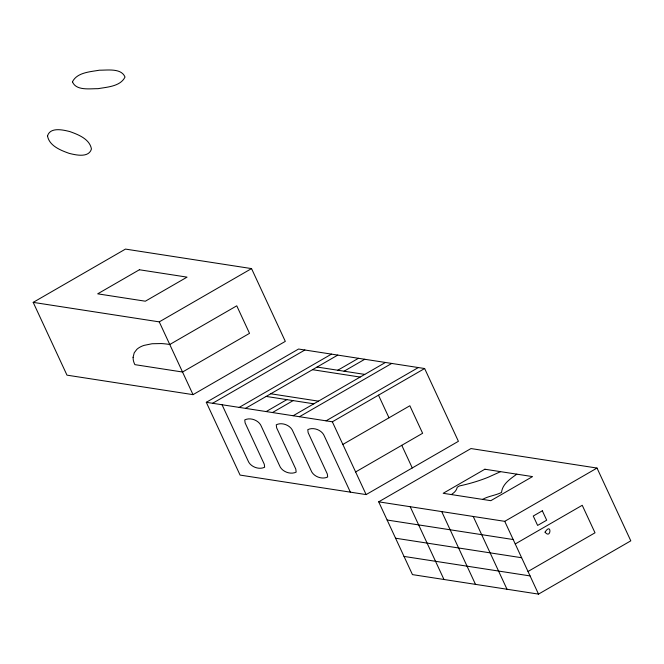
<?xml version="1.0" encoding="UTF-8"?>
<svg xmlns="http://www.w3.org/2000/svg" width="664" height="664" viewBox="0 0 664 664"><rect width="100%" height="100%" fill="white"/><g stroke="black" fill="none" stroke-linecap="round" stroke-linejoin="round"><path stroke-width="1" d="M516.824 474.162C510.525 478.744 502.366 483.931 501.544 492.447C495.56 495.435 488.505 496.025 482.57 499.394M451.429 494.58L454.151 492.447A21.563 12.45 0 0 0 457.197 487.26L459.471 485.932A127.363 73.53 0 0 0 488.413 477.159L500.59 471.647M33.2 302.369L125.479 249.091L251.54 268.596L285.312 341.371L193.033 394.648L66.981 375.152L33.2 302.369L159.26 321.874L251.54 268.596M206.297 402.309L298.576 349.032L424.636 368.528L458.409 441.311L366.13 494.589L240.069 475.084L206.297 402.309L332.349 421.806L424.636 368.528M212.596 403.28L304.876 350.003M239.198 407.397L331.477 354.119M245.497 408.368L337.777 355.091M266.173 411.572L286.848 399.637M337.777 370.23L358.452 358.294M272.472 412.543L293.148 400.608M344.077 371.201L364.752 359.265M293.156 415.747L385.435 362.469M299.456 416.718L391.735 363.44M326.057 420.835L418.337 367.557M342.856 444.44L409.854 405.762L422.619 433.277L355.63 471.955M378.688 501.835L470.967 448.557L597.019 468.062L630.8 540.836L538.521 594.114L412.46 574.617L378.688 501.835L504.74 521.34L597.019 468.062M515.247 543.965L582.237 505.287L595.01 532.802L528.013 571.488M317.101 367.034L364.76 374.405M312.487 369.69L360.145 377.069M270.779 393.777L318.438 401.147M266.173 396.433L313.831 403.812M387.129 520.028L513.189 539.533M395.57 538.222L521.63 557.727M404.019 556.424L530.071 575.92M504.74 521.34L538.521 594.114M473.224 516.459L507.005 589.242M441.709 511.587L475.49 584.361M378.497 395.171L388.996 417.797M401.77 445.32L412.269 467.946M410.203 506.715L443.975 579.489M332.349 421.806L366.13 494.589M350.376 492.149L324.414 436.223C322.181 430.064 313.4 426.803 307.781 429.666L308.137 432.654L327.31 473.996L327.676 476.976C322.057 479.848 313.275 476.578 311.034 470.419L292.907 431.351C290.666 425.192 281.885 421.922 276.266 424.794L276.622 427.782L295.795 469.116L296.161 472.104C290.541 474.967 281.76 471.706 279.519 465.547L261.392 426.479C259.151 420.32 250.369 417.05 244.75 419.922L245.116 422.902L264.28 464.244L264.646 467.224C259.026 470.095 250.245 466.825 248.004 460.667L222.05 404.749M159.26 321.874L193.033 394.648M133.082 357.323L133.24 359.73A46.43 26.809 0 0 0 134.883 364.644L182.534 372.023L249.523 333.345L236.757 305.822L169.76 344.508A46.43 26.809 0 0 0 161.252 343.554L152.064 343.744L144.03 345.388A20.36 11.753 0 0 0 136.859 349.33L134.219 352.791L133.082 357.323M47.517 135.937C49.261 145.873 60.648 150.321 69.106 153.343C75.97 155.094 88.818 158.049 91.449 148.993C89.706 139.05 78.319 134.601 69.861 131.588C62.997 129.837 50.149 126.874 47.517 135.937M545.044 532.179C551.236 539.774 551.817 521.746 545.053 532.121M72.451 81.838C76.161 90.96 89.955 88.578 98.023 88.677C107.203 87.042 120.433 86.494 125.023 77.041C121.313 67.911 107.518 70.293 99.451 70.193C90.271 71.828 77.032 72.384 72.451 81.838M139.39 269.758L97.683 293.837L145.341 301.207L187.057 277.129L139.39 269.758M484.878 469.224L443.17 493.302L490.829 500.673L532.536 476.594L484.878 469.224M542.322 510.799L533.258 516.036L537.616 525.423L546.688 520.194L542.322 510.799"/></g></svg>
